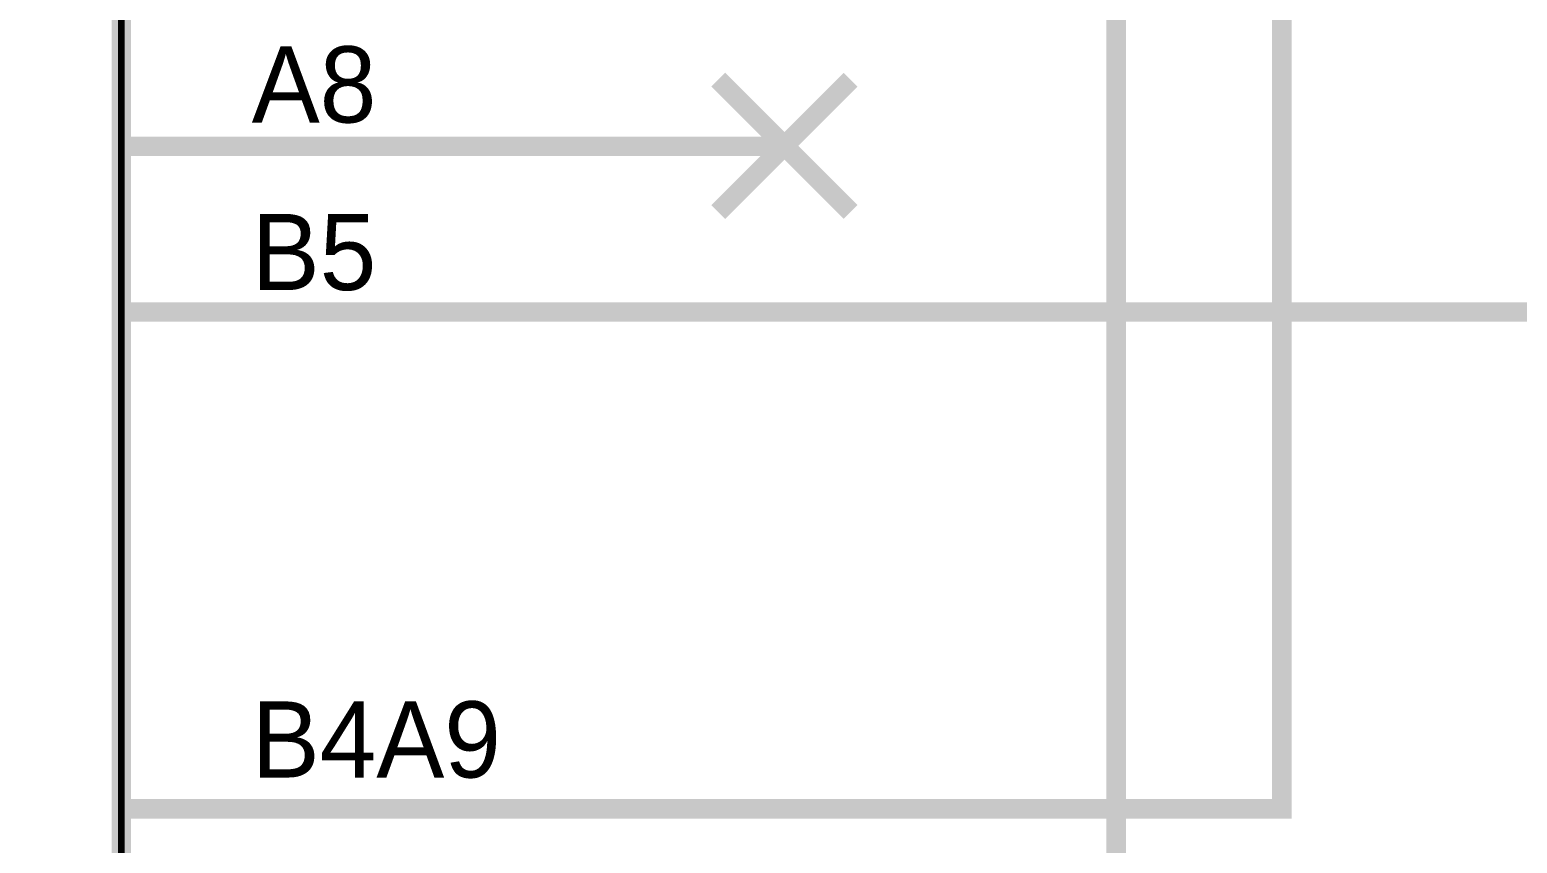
# Model space of a CAD drawing. Header units: inches. Extents: x 0 to 31.5, y 0 to 22.3.
# Drawn here: x 3.348 to 4.245, y 17.179 to 17.67 of the extents above; entities that cross this region are included whole.
import ezdxf

# ---------------------------------------------------------------- set-up
doc = ezdxf.new("R2010")
doc.units = ezdxf.units.IN
doc.header["$MEASUREMENT"] = 0
doc.layers.add('Sheet', color=255, linetype='Continuous')

msp = doc.modelspace()

# ---------------------------------------------------------------- linework, layer by layer
at = {"layer": 'Sheet'}
for points in [[(2.3029, 19.0996, 0.0118, 0.0118, 0), (3.40297, 19.0996, 0.0118, 0.0118, 0), (3.40297, 16.59981, 0.0118, 0.0118, 0), (2.3029, 16.59981, 0.0118, 0.0118, 0), (2.3029, 19.0996, 0.0118, 0.0118, 0)], [(2.3029, 19.0996, 0.0039, 0.0039, 0), (2.3029, 16.59981, 0.0039, 0.0039, 0), (3.40297, 16.59981, 0.0039, 0.0039, 0), (3.40297, 19.0996, 0.0039, 0.0039, 0), (2.3029, 19.0996, 0.0039, 0.0039, 0), (2.3029, 19.0996, 0.0039, 0.0039, 0)]]:
    msp.add_lwpolyline(points, format="xyseb", close=True, dxfattribs=at)
for points in [[(3.80258, 18.99968, 0.0118, 0.0118, 0), (4.00295, 18.99968, 0.0118, 0.0118, 0), (4.00295, 18.89976, 0.0118, 0.0118, 0), (4.00295, 18.59999, 0.0118, 0.0118, 0), (4.00295, 17.1, 0.0118, 0.0118, 0), (4.00295, 16.79965, 0.0118, 0.0118, 0), (4.00295, 16.69973, 0.0118, 0.0118, 0), (4.00295, 16.49989, 0.0118, 0.0118, 0)], [(3.80258, 17.19992, 0.0118, 0.0118, 0), (4.10285, 17.19992, 0.0118, 0.0118, 0), (4.10285, 18.49949, 0.0118, 0.0118, 0)], [(3.76296, 17.55999, 0.0118, 0.0118, 0), (3.84277, 17.63981, 0.0118, 0.0118, 0)], [(3.76296, 17.63981, 0.0118, 0.0118, 0), (3.84277, 17.55999, 0.0118, 0.0118, 0)], [(3.40297, 17.59961, 0.0118, 0.0118, 0), (3.80258, 17.59961, 0.0118, 0.0118, 0)], [(3.40297, 17.49969, 0.0118, 0.0118, 0), (3.80258, 17.49969, 0.0118, 0.0118, 0)], [(3.80258, 17.49969, 0.0118, 0.0118, 0), (4.40256, 17.49969, 0.0118, 0.0118, 0), (4.40256, 17.19992, 0.0118, 0.0118, 0)], [(3.40297, 17.19992, 0.0118, 0.0118, 0), (3.80258, 17.19992, 0.0118, 0.0118, 0)]]:
    msp.add_lwpolyline(points, format="xyseb", dxfattribs=at)

# ---------------------------------------------------------------- texts
for s, p in [('A8', (3.48163, 17.61397)), ('B5', (3.48163, 17.5129)), ('B4A9', (3.48163, 17.21887))]:
    msp.add_text(s, height=0.045941, dxfattribs=at).set_placement(p)

doc.saveas('drawing.dxf')
